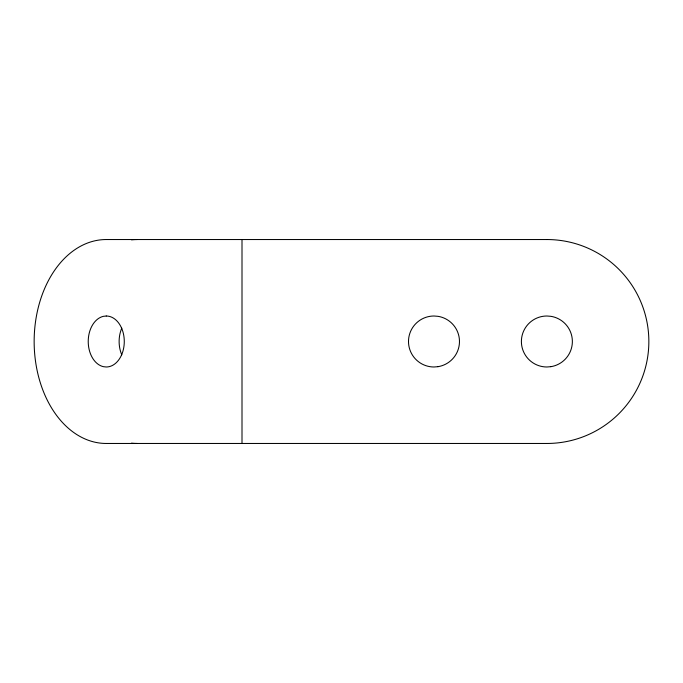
<?xml version="1.0" encoding="UTF-8"?>
<svg xmlns="http://www.w3.org/2000/svg" width="683" height="683" viewBox="0 0 683 683"><rect width="100%" height="100%" fill="white"/><g stroke="black" fill="none" stroke-linecap="round" stroke-linejoin="round"><path stroke-width="1.02" d="M242.004 239.537L242.004 443.463M137.155 443.463A101.963 72.099 90 0 1 131.495 443.156M131.495 239.844A101.963 72.099 90 0 1 137.155 239.537M121.779 354.819A25.493 18.023 90 0 1 121.779 328.181M106.249 316.007L103.432 316.323A25.493 18.023 90 0 0 88.227 341.5A25.493 18.023 90 0 0 103.432 366.677L106.249 366.993A25.493 18.023 90 0 0 124.28 341.5A25.493 18.023 90 0 0 106.249 316.007M437.982 366.677L433.995 366.993A25.493 25.493 0 0 1 408.502 341.5A25.493 25.493 0 0 1 433.995 316.007L437.982 316.323A25.493 25.493 0 0 1 437.982 366.677M550.874 366.677L546.887 366.993A25.493 25.493 0 0 1 521.394 341.5A25.493 25.493 0 0 1 546.887 316.007L550.874 316.323A25.493 25.493 0 0 1 550.874 366.677M546.887 239.537L106.249 239.537A101.963 72.099 -90 0 0 34.15 341.5A101.963 72.099 -90 0 0 106.249 443.463L546.887 443.463A101.963 101.963 0 0 0 648.85 341.5A101.963 101.963 0 0 0 546.887 239.537"/></g></svg>
